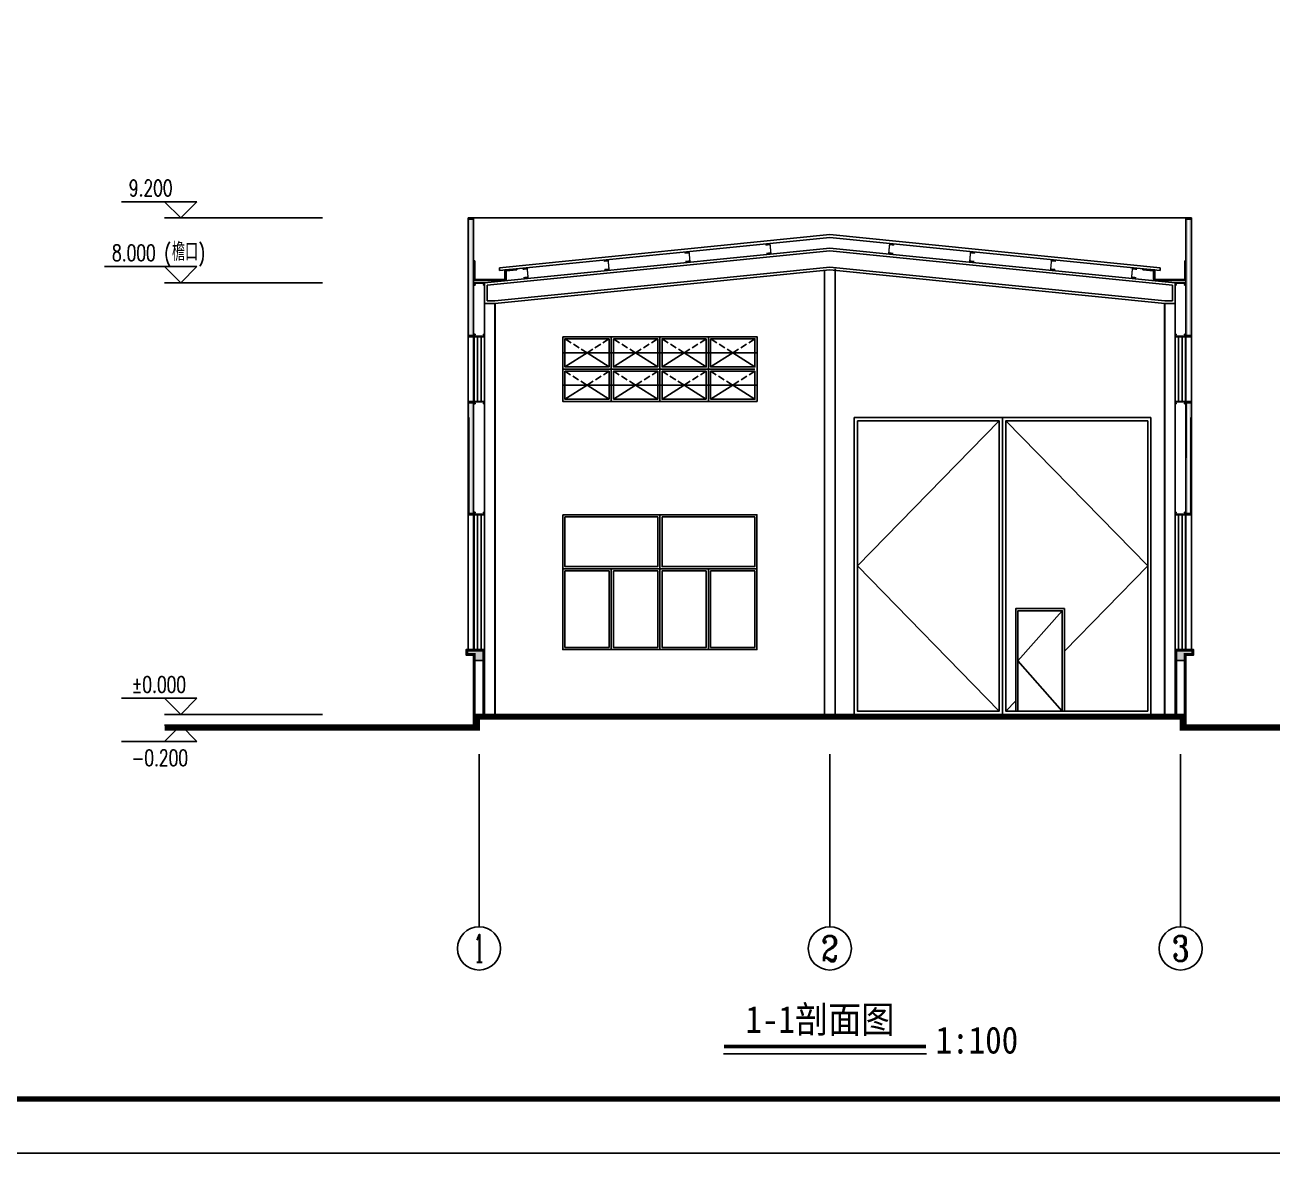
# Model space of a CAD drawing. Extents: x 4857502 to 7068445, y -422737 to 2032183.
# Drawn here: x 4888550 to 4911659, y -422737 to -401828 of the extents above; entities that cross this region are included whole.
import ezdxf
from ezdxf.enums import TextEntityAlignment as Align

# ---------------------------------------------------------------- set-up
doc = ezdxf.new("R2010")
doc.units = 0
doc.header["$LTSCALE"] = 1000
doc.header["$MEASUREMENT"] = 0
doc.linetypes.add('DASH', pattern=[0.35, 0.25, -0.1])
doc.layers.get('0').update_dxf_attribs({"linetype": 'CONTINUOUS'})
doc.layers.add('_0', color=7, linetype='CONTINUOUS', lineweight=25)
for name, color, linetype in [('AXIS', 3, 'CONTINUOUS'), ('AXIS_TEXT', 7, 'CONTINUOUS'), ('DIM_ELEV', 3, 'CONTINUOUS'), ('PUB_DIM', 3, 'CONTINUOUS'), ('PUB_HATCH', 8, 'CONTINUOUS'), ('PUB_TEXT', 7, 'CONTINUOUS'), ('PUB_TITLE', 4, 'CONTINUOUS'), ('PUB_WALL', 9, 'CONTINUOUS'), ('STAIR', 251, 'CONTINUOUS'), ('WALL', 251, 'CONTINUOUS'), ('WINDOW', 4, 'CONTINUOUS'), ('剖面', 233, 'CONTINUOUS'), ('图名', 15, 'CONTINUOUS'), ('建筑外轮廓', 11, 'CONTINUOUS')]:
    doc.layers.add(name, color=color, linetype=linetype)
doc.styles.add('_TCH_AXIS', font='COMPLEX', dxfattribs={"bigfont": 'GBCBIG'})
doc.styles.add('_TCH_DIM', font='SIMPLEX', dxfattribs={"bigfont": 'GBCBIG'})
doc.styles.add('COMPLEX', font='COMPLEX')
doc.styles.add('宋体', font='', dxfattribs={"width": 0.7})
doc.styles.get('宋体').set_extended_font_data('SimSun')

# ---------------------------------------------------------------- blocks, each defined once
blk = doc.blocks.new('A$C41676D77')
for p, q in [((0, 45), (0, 0)), ((10, 45), (0, 45)), ((10, 45), (20, 45)), ((10, 35), (10, 10)), ((10, 35), (20, 35)), ((180, 10), (10, 10)), ((20, 35), (20, 45)), ((180, 45), (170, 45)), ((170, 35), (170, 45)), ((180, 35), (170, 35)), ((190, 45), (180, 45)), ((180, 35), (180, 10)), ((190, 45), (190, 0)), ((190, 0), (0, 0))]:
    blk.add_line(p, q)
blk = doc.blocks.new('C-3015')
at = {"layer": 'PUB_HATCH', "linetype": 'DASH', "ltscale": 0.5}
for p, q in [((733687, 126065), (733277, 126325)), ((733687, 126065), (734097, 126325)), ((734587, 126065), (734177, 126325)), ((734587, 126065), (734997, 126325)), ((735487, 126065), (735077, 126325)), ((735487, 126065), (735897, 126325)), ((736387, 126065), (735977, 126325)), ((736387, 126065), (736797, 126325)), ((733277, 125725), (733687, 125465)), ((734097, 125725), (733687, 125465)), ((734177, 125725), (734587, 125465)), ((734997, 125725), (734587, 125465)), ((735077, 125725), (735487, 125465)), ((735897, 125725), (735487, 125465)), ((735977, 125725), (736387, 125465)), ((736797, 125725), (736387, 125465))]:
    blk.add_line(p, q, dxfattribs=at)
at = {"layer": 'PUB_HATCH'}
for p, q in [((736837, 126065), (733237, 126065)), ((733687, 126065), (733277, 125805)), ((733687, 126065), (734097, 125805)), ((734587, 126065), (734177, 125805)), ((734587, 126065), (734997, 125805)), ((735487, 126065), (735077, 125805)), ((735487, 126065), (735897, 125805)), ((736387, 126065), (735977, 125805)), ((736387, 126065), (736797, 125805)), ((736837, 125465), (733237, 125465)), ((733277, 125205), (733687, 125465)), ((734097, 125205), (733687, 125465)), ((734177, 125205), (734587, 125465)), ((734997, 125205), (734587, 125465)), ((735077, 125205), (735487, 125465)), ((735897, 125205), (735487, 125465)), ((735977, 125205), (736387, 125465)), ((736797, 125205), (736387, 125465))]:
    blk.add_line(p, q, dxfattribs=at)
at = {"layer": 'WINDOW', "color": 160}
for p, q in [((734137, 125165), (734137, 126365)), ((735037, 125165), (735037, 126365)), ((735937, 125165), (735937, 126365)), ((736797, 125765), (733237, 125765))]:
    blk.add_line(p, q, dxfattribs=at)
for points in [[(733237, 126365), (736837, 126365), (736837, 125165), (733237, 125165)], [(734097, 126325), (733277, 126325), (733277, 125805), (734097, 125805)], [(734177, 126325), (734997, 126325), (734997, 125805), (734177, 125805)], [(735897, 126325), (735077, 126325), (735077, 125805), (735897, 125805)], [(735977, 126325), (736797, 126325), (736797, 125805), (735977, 125805)], [(734097, 125205), (733277, 125205), (733277, 125725), (734097, 125725)], [(734177, 125205), (734997, 125205), (734997, 125725), (734177, 125725)], [(735897, 125205), (735077, 125205), (735077, 125725), (735897, 125725)], [(735977, 125205), (736797, 125205), (736797, 125725), (735977, 125725)]]:
    blk.add_lwpolyline(points, close=True, dxfattribs=at)
blk = doc.blocks.new('_AXISO')
blk.add_circle((0, 0), 0.5)
at = {"layer": 'AXIS_TEXT', "style": 'COMPLEX', "width": 1.041667}
blk.add_attdef('A', text='', height=0.56, dxfattribs=at).set_placement((-0.25, -0.28), (0.25, -0.28), align=Align.FIT)

msp = doc.modelspace()

# ---------------------------------------------------------------- hatches: boundary and pattern name
for points in [[(4902347.7, -405922.9, 0.4142136), (4902336.8, -405913.9), (4902282.1, -405918.9, -0.4142136), (4902271.2, -405909.9), (4902270.7, -405904.9, -0.4142136), (4902279.8, -405894), (4902359.4, -405886.7, -0.4142136), (4902370.3, -405895.7), (4902384.9, -406055.1, -0.4142136), (4902375.9, -406065.9), (4902296.2, -406073.3, -0.4142136), (4902285.4, -406064.2), (4902284.9, -406059.2, -0.4142136), (4902293.9, -406048.4), (4902348.7, -406043.3, 0.4142136), (4902357.8, -406032.5)], [(4904581.3, -405922.9, -0.4142136), (4904592.2, -405913.9), (4904647, -405918.9, 0.4142136), (4904657.8, -405909.9), (4904658.3, -405904.9, 0.4142136), (4904649.2, -405894), (4904569.6, -405886.7, 0.4142136), (4904558.7, -405895.7), (4904544.1, -406055.1, 0.4142136), (4904553.1, -406065.9), (4904632.8, -406073.3, 0.4142136), (4904643.7, -406064.2), (4904644.1, -406059.2, 0.4142136), (4904635.1, -406048.4), (4904580.3, -406043.3, -0.4142136), (4904571.3, -406032.5)], [(4899347.7, -406222.9, 0.4142136), (4899336.8, -406213.9), (4899282.1, -406218.9, -0.4142136), (4899271.2, -406209.9), (4899270.7, -406204.9, -0.4142136), (4899279.8, -406194), (4899359.4, -406186.7, -0.4142136), (4899370.3, -406195.7), (4899384.9, -406355.1, -0.4142136), (4899375.9, -406365.9), (4899296.2, -406373.3, -0.4142136), (4899285.4, -406364.2), (4899284.9, -406359.2, -0.4142136), (4899293.9, -406348.4), (4899348.7, -406343.3, 0.4142136), (4899357.8, -406332.5)], [(4900847.7, -406072.9, 0.4142136), (4900836.8, -406063.9), (4900782.1, -406068.9, -0.4142136), (4900771.2, -406059.9), (4900770.7, -406054.9, -0.4142136), (4900779.8, -406044), (4900859.4, -406036.7, -0.4142136), (4900870.3, -406045.7), (4900884.9, -406205.1, -0.4142136), (4900875.9, -406215.9), (4900796.2, -406223.3, -0.4142136), (4900785.4, -406214.2), (4900784.9, -406209.2, -0.4142136), (4900793.9, -406198.4), (4900848.7, -406193.3, 0.4142136), (4900857.8, -406182.5)], [(4906081.3, -406072.9, -0.4142136), (4906092.2, -406063.9), (4906147, -406068.9, 0.4142136), (4906157.8, -406059.9), (4906158.3, -406054.9, 0.4142136), (4906149.2, -406044), (4906069.6, -406036.7, 0.4142136), (4906058.7, -406045.7), (4906044.1, -406205.1, 0.4142136), (4906053.1, -406215.9), (4906132.8, -406223.3, 0.4142136), (4906143.7, -406214.2), (4906144.1, -406209.2, 0.4142136), (4906135.1, -406198.4), (4906080.3, -406193.3, -0.4142136), (4906071.3, -406182.5)], [(4907581.3, -406222.9, -0.4142136), (4907592.2, -406213.9), (4907647, -406218.9, 0.4142136), (4907657.8, -406209.9), (4907658.3, -406204.9, 0.4142136), (4907649.2, -406194), (4907569.6, -406186.7, 0.4142136), (4907558.7, -406195.7), (4907544.1, -406355.1, 0.4142136), (4907553.1, -406365.9), (4907632.8, -406373.3, 0.4142136), (4907643.7, -406364.2), (4907644.1, -406359.2, 0.4142136), (4907635.1, -406348.4), (4907580.3, -406343.3, -0.4142136), (4907571.3, -406332.5)], [(4897847.7, -406372.9, 0.4142136), (4897836.8, -406363.9), (4897782.1, -406368.9, -0.4142136), (4897771.2, -406359.9), (4897770.7, -406354.9, -0.4142136), (4897779.8, -406344), (4897859.4, -406336.7, -0.4142136), (4897870.3, -406345.7), (4897884.9, -406505.1, -0.4142136), (4897875.9, -406515.9), (4897796.2, -406523.3, -0.4142136), (4897785.4, -406514.2), (4897784.9, -406509.2, -0.4142136), (4897793.9, -406498.4), (4897848.7, -406493.3, 0.4142136), (4897857.8, -406482.5)], [(4909081.3, -406372.9, -0.4142136), (4909092.2, -406363.9), (4909147, -406368.9, 0.4142136), (4909157.8, -406359.9), (4909158.3, -406354.9, 0.4142136), (4909149.2, -406344), (4909069.6, -406336.7, 0.4142136), (4909058.7, -406345.7), (4909044.1, -406505.1, 0.4142136), (4909053.1, -406515.9), (4909132.8, -406523.3, 0.4142136), (4909143.7, -406514.2), (4909144.1, -406509.2, 0.4142136), (4909135.1, -406498.4), (4909080.3, -406493.3, -0.4142136), (4909071.3, -406482.5)], [(4897064.8, -413406.2), (4897064.8, -413606.2), (4896864.8, -413606.2), (4896864.8, -413506.2), (4896724.8, -413506.2), (4896724.8, -413406.2)], [(4909864.2, -413406.2), (4909864.2, -413606.2), (4910064.2, -413606.2), (4910064.2, -413506.2), (4910204.2, -413506.2), (4910204.2, -413406.2)]]:
    msp.add_hatch(color=256).paths.add_polyline_path(points)
at = {"layer": 'PUB_WALL'}
for points in [[(4896764.8, -407606.2), (4896764.8, -405405.7), (4896804.8, -405405.7), (4896804.8, -407606.2)], [(4896764.8, -405405.7), (4896864.8, -405405.7), (4896864.8, -405445.7), (4896764.8, -405445.7)], [(4896864.8, -407606.2), (4896864.8, -405405.7), (4896824.8, -405405.7), (4896824.8, -407606.2)], [(4910064.2, -407606.2), (4910064.2, -405405.7), (4910104.2, -405405.7), (4910104.2, -407606.2)], [(4910064.2, -405405.7), (4910164.2, -405405.7), (4910164.2, -405445.7), (4910064.2, -405445.7)], [(4910164.2, -407606.2), (4910164.2, -405405.7), (4910124.2, -405405.7), (4910124.2, -407606.2)], [(4896764.8, -407606.2), (4896864.8, -407606.2), (4896864.8, -407566.2), (4896764.8, -407566.2)], [(4910064.2, -407606.2), (4910164.2, -407606.2), (4910164.2, -407566.2), (4910064.2, -407566.2)], [(4896764.8, -410906.2), (4896764.4, -408806.2), (4896804.4, -408806.2), (4896804.8, -410906.2)], [(4896764.4, -408806.2), (4896864.4, -408806.2), (4896864.4, -408846.2), (4896764.4, -408846.2)], [(4896864.8, -410906.2), (4896864.4, -408806.2), (4896824.4, -408806.2), (4896824.8, -410906.2)], [(4910064.2, -410906.2), (4910064.6, -408806.2), (4910104.6, -408806.2), (4910104.2, -410906.2)], [(4910064.6, -408806.2), (4910164.6, -408806.2), (4910164.6, -408846.2), (4910064.6, -408846.2)], [(4910164.2, -410906.2), (4910164.6, -408806.2), (4910124.6, -408806.2), (4910124.2, -410906.2)], [(4896764.8, -410906.2), (4896864.8, -410906.2), (4896864.8, -410866.2), (4896764.8, -410866.2)], [(4910064.2, -410906.2), (4910164.2, -410906.2), (4910164.2, -410866.2), (4910064.2, -410866.2)]]:
    msp.add_hatch(color=256, dxfattribs=at).paths.add_polyline_path(points)

# ---------------------------------------------------------------- linework, layer by layer
for p, q in [((4896774.8, -407606.2), (4896774.8, -407579.9)), ((4896774.8, -407606.2), (4896774.8, -407579.9)), ((4910154.2, -407606.2), (4910154.2, -407579.9)), ((4910154.2, -407606.2), (4910154.2, -407579.9)), ((4896775.2, -410279.9), (4896775.2, -409106.2)), ((4896775.2, -410279.9), (4896775.2, -409106.2)), ((4910153.8, -410279.9), (4910153.8, -409106.2)), ((4910153.8, -410279.9), (4910153.8, -409106.2)), ((4897065.2, -413406.2), (4897065.2, -410906.2)), ((4909863.8, -413406.2), (4909863.8, -410906.2)), ((4896774.8, -413406.2), (4896774.8, -413426.2)), ((4896774.8, -413406.2), (4896774.8, -413426.2)), ((4910154.2, -413406.2), (4910154.2, -413426.2)), ((4910154.2, -413406.2), (4910154.2, -413426.2))]:
    msp.add_line(p, q)
for points in [[(4896724.8, -413406.2), (4896724.8, -413506.2), (4896864.8, -413506.2), (4896864.8, -413606.2), (4897064.8, -413606.2), (4897064.8, -413406.2), (4896724.8, -413406.2)], [(4896724.8, -413406.2), (4896724.8, -413506.2), (4896864.8, -413506.2), (4896864.8, -413606.2), (4897064.8, -413606.2), (4897064.8, -413406.2), (4896724.8, -413406.2)], [(4910204.2, -413406.2), (4910204.2, -413506.2), (4910064.2, -413506.2), (4910064.2, -413606.2), (4909864.2, -413606.2), (4909864.2, -413406.2), (4910204.2, -413406.2)], [(4910204.2, -413406.2), (4910204.2, -413506.2), (4910064.2, -413506.2), (4910064.2, -413606.2), (4909864.2, -413606.2), (4909864.2, -413406.2), (4910204.2, -413406.2)], [(4891136.8, -414806.2), (4896884.8, -414806.2), (4896884.8, -414606.2), (4903464.5, -414606.2)], [(4915792.2, -414806.2), (4910044.2, -414806.2), (4910044.2, -414606.2), (4903464.5, -414606.2)]]:
    msp.add_lwpolyline(points)
at = {"const_width": 100}
for points in [[(4891136.8, -414856.2), (4896934.8, -414856.2), (4896934.8, -414656.2), (4903464.5, -414656.2)], [(4915792.2, -414856.2), (4909994.2, -414856.2), (4909994.2, -414656.2), (4903464.5, -414656.2)]]:
    msp.add_lwpolyline(points, dxfattribs=at)
at = {"layer": '_0'}
for points in [[(4896764.8, -405403.7), (4896764.8, -413406.2)], [(4910164.2, -405403.7), (4910164.2, -413406.2)], [(4903364.8, -406368.2), (4903364.8, -414606.2)], [(4903564.8, -406348.2), (4903564.8, -414606.2)], [(4896864.8, -407606.2), (4896864.8, -413406.2)], [(4910064.2, -407606.2), (4910064.2, -413406.2)]]:
    msp.add_lwpolyline(points, dxfattribs=at)
at = {"layer": 'AXIS', "color": 0}
for p, q in [((4896964.8, -415344.5), (4896964.8, -418544.5)), ((4903464.8, -415344.5), (4903464.8, -418544.5)), ((4909964.8, -415344.5), (4909964.8, -418544.5))]:
    msp.add_line(p, q, dxfattribs=at)
at = {"layer": 'DIM_ELEV'}
for p, q in [((4891736.8, -405103.7), (4890337.9, -405103.7)), ((4891436.8, -405403.7), (4891136.8, -405103.7)), ((4891436.8, -405403.7), (4891736.8, -405103.7)), ((4892136.8, -405403.7), (4891136.8, -405403.7)), ((4891736.8, -406306.2), (4890025.9, -406306.2)), ((4891436.8, -406606.2), (4891136.8, -406306.2)), ((4891436.8, -406606.2), (4891736.8, -406306.2)), ((4892136.8, -406606.2), (4891136.8, -406606.2)), ((4891736.8, -414306.2), (4890337.9, -414306.2)), ((4891436.8, -414606.2), (4891136.8, -414306.2)), ((4891436.8, -414606.2), (4891736.8, -414306.2)), ((4892565.4, -414606.2), (4891136.8, -414606.2)), ((4891436.8, -414806.2), (4891136.8, -415106.2)), ((4892136.8, -414806.2), (4891136.8, -414806.2)), ((4891436.8, -414806.2), (4891736.8, -415106.2)), ((4891736.8, -415106.2), (4890337.9, -415106.2))]:
    msp.add_line(p, q, dxfattribs=at)
at = {"layer": 'PUB_DIM'}
for p, q in [((4894063.3, -405405.7), (4891136.8, -405405.7)), ((4894063.3, -406606.2), (4891136.8, -406606.2)), ((4894063.3, -414606.2), (4891136.8, -414606.2))]:
    msp.add_line(p, q, dxfattribs=at)
at = {"layer": 'PUB_TITLE', "color": 4}
msp.add_lwpolyline([(4857507.2, -422737.3), (4941607.2, -422737.3), (4941607.2, -363337.3), (4857507.2, -363337.3)], close=True, dxfattribs=at)
at = {"layer": 'PUB_TITLE', "color": 4, "const_width": 100}
msp.add_lwpolyline([(4860007.2, -421737.3), (4940607.2, -421737.3), (4940607.2, -364337.3), (4860007.2, -364337.3)], close=True, dxfattribs=at)
at = {"layer": 'STAIR', "color": 5}
for p, q in [((4903464.5, -405405.7), (4896764.8, -405405.7)), ((4903464.5, -405405.7), (4910164.2, -405405.7)), ((4903464.5, -405715), (4897344.8, -406326.9)), ((4903464.5, -405765.2), (4897344.8, -406377.2)), ((4903464.5, -405715), (4909584.2, -406326.9)), ((4903464.5, -405765.2), (4909584.2, -406377.2)), ((4903464.5, -405966.2), (4897064.8, -406606.2)), ((4903464.5, -406016.5), (4897114.8, -406651.4)), ((4903464.5, -405966.2), (4909864.2, -406606.2)), ((4903464.5, -406016.5), (4909814.2, -406651.4)), ((4903464.5, -406317.9), (4897255.2, -406938.9)), ((4903464.5, -406368.2), (4897257.7, -406988.9)), ((4897344.8, -406326.9), (4897344.8, -406377.2)), ((4903464.5, -406317.9), (4909673.8, -406938.9)), ((4903464.5, -406368.2), (4909671.3, -406988.9)), ((4909584.2, -406326.9), (4909584.2, -406377.2)), ((4897114.8, -406651.4), (4897114.8, -406927.9)), ((4897114.8, -406651.4), (4897114.8, -406938.9)), ((4909814.2, -406651.4), (4909814.2, -406927.9)), ((4909814.2, -406651.4), (4909814.2, -406938.9)), ((4897114.4, -406938.9), (4897255.2, -406938.9)), ((4909814.7, -406938.9), (4909673.8, -406938.9)), ((4897064.4, -406988.9), (4897257.7, -406988.9)), ((4909864.7, -406988.9), (4909671.3, -406988.9))]:
    msp.add_line(p, q, dxfattribs=at)
for points in [[(4897255.2, -406988.9), (4897255.2, -414606.2)], [(4897264.8, -406988.2), (4897264.8, -414606.2)], [(4909664.2, -406988.2), (4909664.2, -414606.2)], [(4909673.8, -406988.9), (4909673.8, -414606.2)]]:
    msp.add_lwpolyline(points, dxfattribs=at)
at = {"layer": 'WALL'}
for p, q in [((4896764.8, -407606.2), (4896764.8, -405405.7)), ((4896764.8, -405405.7), (4896864.8, -405405.7)), ((4896864.8, -407606.2), (4896864.8, -405405.7)), ((4910064.2, -407606.2), (4910064.2, -405405.7)), ((4910064.2, -405405.7), (4910164.2, -405405.7)), ((4910164.2, -407606.2), (4910164.2, -405405.7)), ((4896874.8, -407606.2), (4896764.8, -407606.2)), ((4896764.8, -407606.2), (4896864.8, -407606.2)), ((4896874.8, -407606.2), (4896774.8, -407606.2)), ((4910054.2, -407606.2), (4910154.2, -407606.2)), ((4910054.2, -407606.2), (4910164.2, -407606.2)), ((4910064.2, -407606.2), (4910164.2, -407606.2)), ((4896764.8, -410906.2), (4896764.4, -408806.2)), ((4896764.4, -408806.2), (4896864.4, -408806.2)), ((4896864.8, -410906.2), (4896864.4, -408806.2)), ((4910064.2, -410906.2), (4910064.6, -408806.2)), ((4910064.6, -408806.2), (4910164.6, -408806.2)), ((4910164.2, -410906.2), (4910164.6, -408806.2)), ((4896775.2, -410906.2), (4896775.2, -409106.2)), ((4896775.2, -410906.2), (4896775.2, -409106.2)), ((4910153.8, -410906.2), (4910153.8, -409106.2)), ((4910153.8, -410906.2), (4910153.8, -409106.2)), ((4896764.8, -410906.2), (4896864.8, -410906.2)), ((4910064.2, -410906.2), (4910164.2, -410906.2)), ((4896874.8, -413406.2), (4896774.8, -413406.2)), ((4896874.8, -413406.2), (4896774.8, -413406.2)), ((4910054.2, -413406.2), (4910154.2, -413406.2)), ((4910054.2, -413406.2), (4910154.2, -413406.2))]:
    msp.add_line(p, q, dxfattribs=at)
for points in [[(4897064.8, -414606.2), (4897064.8, -413406.2), (4896724.8, -413406.2), (4896724.8, -413506.2), (4896864.8, -413506.2), (4896864.8, -414806.2)], [(4897064.8, -414606.2), (4897064.8, -413406.2), (4896724.8, -413406.2), (4896724.8, -413506.2), (4896864.8, -413506.2), (4896864.8, -414806.2)], [(4909864.2, -414606.2), (4909864.2, -413406.2), (4910204.2, -413406.2), (4910204.2, -413506.2), (4910064.2, -413506.2), (4910064.2, -414806.2)], [(4909864.2, -414606.2), (4909864.2, -413406.2), (4910204.2, -413406.2), (4910204.2, -413506.2), (4910064.2, -413506.2), (4910064.2, -414806.2)]]:
    msp.add_lwpolyline(points, dxfattribs=at)
at = {"layer": 'WALL', "const_width": 40}
for points in [[(4897044.8, -414606.2), (4897044.8, -413426.2), (4896744.8, -413426.2), (4896744.8, -413486.2), (4896884.8, -413486.2), (4896884.8, -414806.2)], [(4897044.8, -414606.2), (4897044.8, -413426.2), (4896744.8, -413426.2), (4896744.8, -413486.2), (4896884.8, -413486.2), (4896884.8, -414806.2)], [(4909884.2, -414606.2), (4909884.2, -413426.2), (4910184.2, -413426.2), (4910184.2, -413486.2), (4910044.2, -413486.2), (4910044.2, -414806.2)], [(4909884.2, -414606.2), (4909884.2, -413426.2), (4910184.2, -413426.2), (4910184.2, -413486.2), (4910044.2, -413486.2), (4910044.2, -414806.2)]]:
    msp.add_lwpolyline(points, dxfattribs=at)
at = {"layer": 'WINDOW'}
for p, q in [((4896874.8, -407606.2), (4896874.8, -408806.2)), ((4896874.8, -407606.2), (4896874.8, -408806.2)), ((4896934.8, -407606.2), (4896934.8, -408806.2)), ((4896934.8, -407606.2), (4896934.8, -408806.2)), ((4897004.8, -407606.2), (4897004.8, -408806.2)), ((4897004.8, -407606.2), (4897004.8, -408806.2)), ((4897064.4, -407606.2), (4897064.4, -408806.2)), ((4909864.6, -407606.2), (4909864.6, -408806.2)), ((4909924.2, -407606.2), (4909924.2, -408806.2)), ((4909924.2, -407606.2), (4909924.2, -408806.2)), ((4909994.2, -407606.2), (4909994.2, -408806.2)), ((4909994.2, -407606.2), (4909994.2, -408806.2)), ((4910054.2, -407606.2), (4910054.2, -408806.2)), ((4910054.2, -407606.2), (4910054.2, -408806.2)), ((4903914.5, -409106.2), (4909414.5, -409106.2)), ((4903914.5, -414606.2), (4903914.5, -409106.2)), ((4906664.5, -409106.2), (4906664.5, -414606.2)), ((4909414.5, -409106.2), (4909414.5, -414606.2)), ((4896875.2, -410906.2), (4896875.2, -413406.2)), ((4896935.2, -410906.2), (4896935.2, -413406.2)), ((4897005.2, -410906.2), (4897005.2, -413406.2)), ((4897064.8, -410906.2), (4897064.8, -413406.2)), ((4909864.2, -410906.2), (4909864.2, -413406.2)), ((4909923.8, -410906.2), (4909923.8, -413406.2)), ((4909993.8, -410906.2), (4909993.8, -413406.2)), ((4910053.8, -410906.2), (4910053.8, -413406.2))]:
    msp.add_line(p, q, dxfattribs=at)
at = {"layer": 'WINDOW', "color": 160}
for p, q in [((4900314.8, -411906.2), (4898514.8, -411906.2)), ((4899414.8, -413406.2), (4899414.8, -411906.2)), ((4902114.8, -411906.2), (4900314.8, -411906.2)), ((4901214.8, -413406.2), (4901214.8, -411906.2))]:
    msp.add_line(p, q, dxfattribs=at)
at = {"layer": 'WINDOW'}
for points in [[(4906604.5, -409166.2), (4903974.5, -411856.2), (4906604.5, -414546.2)], [(4906724.5, -409166.2), (4909354.5, -411856.2), (4907810.3, -413435.6)], [(4906910.3, -414546.2), (4906910.3, -412646.2), (4907810.3, -412646.2), (4907810.3, -414546.2)], [(4907770.3, -412686.2), (4906950.3, -413616.2), (4907770.3, -414546.2)], [(4906950.3, -414546.2), (4906950.3, -412686.2), (4907770.3, -412686.2), (4907770.3, -414546.2)], [(4906910.3, -414356.1), (4906724.5, -414546.2)]]:
    msp.add_lwpolyline(points, dxfattribs=at)
for points in [[(4903974.5, -409166.2), (4906604.5, -409166.2), (4906604.5, -414546.2), (4903974.5, -414546.2)], [(4909354.5, -409166.2), (4906724.5, -409166.2), (4906724.5, -414546.2), (4909354.5, -414546.2)]]:
    msp.add_lwpolyline(points, close=True, dxfattribs=at)
at = {"layer": 'WINDOW', "color": 160}
for points in [[(4898514.8, -410906.2), (4900314.8, -410906.2), (4900314.8, -413406.2), (4898514.8, -413406.2)], [(4898554.8, -410946.2), (4900274.8, -410946.2), (4900274.8, -411866.2), (4898554.8, -411866.2)], [(4900314.8, -410906.2), (4902114.8, -410906.2), (4902114.8, -413406.2), (4900314.8, -413406.2)], [(4900354.8, -410946.2), (4902074.8, -410946.2), (4902074.8, -411866.2), (4900354.8, -411866.2)], [(4899374.8, -411946.2), (4898554.8, -411946.2), (4898554.8, -413366.2), (4899374.8, -413366.2)], [(4899454.8, -411946.2), (4900274.8, -411946.2), (4900274.8, -413366.2), (4899454.8, -413366.2)], [(4901174.8, -411946.2), (4900354.8, -411946.2), (4900354.8, -413366.2), (4901174.8, -413366.2)], [(4901254.8, -411946.2), (4902074.8, -411946.2), (4902074.8, -413366.2), (4901254.8, -413366.2)]]:
    msp.add_lwpolyline(points, close=True, dxfattribs=at)
at = {"layer": '剖面'}
for p, q in [((4896884.8, -406201.2), (4896864.8, -406201.2)), ((4896864.8, -406201.2), (4896864.8, -406566.4)), ((4896884.8, -406201.2), (4896864.8, -406201.2)), ((4896864.8, -406201.2), (4896864.8, -406566.4)), ((4896884.8, -406201.2), (4896884.8, -406546.4)), ((4896884.8, -406201.2), (4896884.8, -406546.4)), ((4910044.2, -406201.2), (4910044.2, -406546.4)), ((4910044.2, -406201.2), (4910064.2, -406201.2)), ((4910044.2, -406201.2), (4910044.2, -406546.4)), ((4910044.2, -406201.2), (4910064.2, -406201.2)), ((4910064.2, -406201.2), (4910064.2, -406566.4)), ((4910064.2, -406201.2), (4910064.2, -406566.4)), ((4897444.8, -406368), (4897664.2, -406346)), ((4897444.8, -406368), (4897664.2, -406346)), ((4897444.8, -406368), (4897444.8, -406546.4)), ((4897444.8, -406368), (4897444.8, -406546.4)), ((4897464.8, -406386.1), (4897666.2, -406365.9)), ((4897464.8, -406386.1), (4897666.2, -406365.9)), ((4897464.8, -406386.1), (4897464.8, -406566.4)), ((4897464.8, -406386.1), (4897464.8, -406566.4)), ((4897666.2, -406365.9), (4897664.2, -406346)), ((4897666.2, -406365.9), (4897664.2, -406346)), ((4909262.8, -406365.9), (4909264.8, -406346)), ((4909262.8, -406365.9), (4909264.8, -406346)), ((4909464.2, -406386.1), (4909262.8, -406365.9)), ((4909464.2, -406386.1), (4909262.8, -406365.9)), ((4909484.2, -406368), (4909264.8, -406346)), ((4909484.2, -406368), (4909264.8, -406346)), ((4909464.2, -406386.1), (4909464.2, -406566.4)), ((4909464.2, -406386.1), (4909464.2, -406566.4)), ((4909484.2, -406368), (4909484.2, -406546.4)), ((4909484.2, -406368), (4909484.2, -406546.4)), ((4897464.8, -406566.4), (4896864.8, -406566.4)), ((4897464.8, -406566.4), (4896864.8, -406566.4)), ((4897444.8, -406546.4), (4896884.8, -406546.4)), ((4897444.8, -406546.4), (4896884.8, -406546.4)), ((4909464.2, -406566.4), (4910064.2, -406566.4)), ((4909464.2, -406566.4), (4910064.2, -406566.4)), ((4909484.2, -406546.4), (4910044.2, -406546.4)), ((4909484.2, -406546.4), (4910044.2, -406546.4))]:
    msp.add_line(p, q, dxfattribs=at)
at = {"layer": '图名'}
msp.add_line((4901491.6, -420895.6), (4905254.7, -420895.6), dxfattribs=at)
at = {"layer": '图名', "const_width": 70}
msp.add_lwpolyline([(4901501.4, -420762.4), (4905244.9, -420762.4)], dxfattribs=at)
at = {"layer": '建筑外轮廓', "color": 11}
for points in [[(4897064.8, -407006.7), (4897064.8, -406606.2)], [(4897065.2, -413406.2), (4897064.8, -406606.2)], [(4909863.8, -413406.2), (4909864.2, -406606.2)], [(4909864.2, -407006.7), (4909864.2, -406606.2)], [(4896775.9, -409106.2), (4896775.9, -410806.2)], [(4896775.9, -409106.2), (4896775.9, -410806.2)], [(4910153.1, -409106.2), (4910153.1, -410806.2)], [(4910153.1, -409106.2), (4910153.1, -410806.2)]]:
    msp.add_lwpolyline(points, dxfattribs=at)

# ---------------------------------------------------------------- block references
at = {"rotation": 180}
for p in [(4897064.8, -406606.2), (4897064.8, -406606.2), (4897064.4, -408806.2)]:
    msp.add_blockref('A$C41676D77', p, dxfattribs=at)
at = {"xscale": -1, "rotation": 180}
for p in [(4909864.2, -406606.2), (4909864.2, -406606.2), (4909864.6, -408806.2)]:
    msp.add_blockref('A$C41676D77', p, dxfattribs=at)
at = {"xscale": -1}
for p in [(4897064.4, -407606.2), (4897064.8, -407606.2), (4897064.8, -410906.2), (4897064.8, -410906.2)]:
    msp.add_blockref('A$C41676D77', p, dxfattribs=at)
for name, p in [('C-3015', (4165278.2, -533970.8)), ('A$C41676D77', (4909864.2, -407606.2)), ('A$C41676D77', (4909864.6, -407606.2)), ('A$C41676D77', (4909864.2, -410906.2)), ('A$C41676D77', (4909864.2, -410906.2))]:
    msp.add_blockref(name, p)
at = {"layer": 'AXIS', "color": 0}
ref = msp.add_blockref('_AXISO', (4896964.8, -418944.5), dxfattribs=dict(at, xscale=800, yscale=800, zscale=800))
ref.add_attrib('A', '1', dxfattribs={"layer": 'AXIS_TEXT', "color": 0, "height": 514.7, "style": '_TCH_AXIS'}).set_placement((4896854.5, -419201.8), (4897075.1, -419201.8), align=Align.FIT)
ref = msp.add_blockref('_AXISO', (4903464.8, -418944.5), dxfattribs=dict(at, xscale=800, yscale=800, zscale=800))
ref.add_attrib('A', '2', dxfattribs={"layer": 'AXIS_TEXT', "color": 0, "height": 465.9, "style": '_TCH_AXIS'}).set_placement((4903309.5, -419177.5), (4903620.1, -419177.5), align=Align.FIT)
ref = msp.add_blockref('_AXISO', (4909964.8, -418944.5), dxfattribs=dict(at, xscale=800, yscale=800, zscale=800))
ref.add_attrib('A', '3', dxfattribs={"layer": 'AXIS_TEXT', "color": 0, "height": 465.9, "style": '_TCH_AXIS'}).set_placement((4909809.5, -419177.5), (4910120.1, -419177.5), align=Align.FIT)

# ---------------------------------------------------------------- texts
at = {"layer": 'PUB_TEXT', "style": '_TCH_DIM', "width": 0.705882}
for s, p in [('9.200', (4890475.9, -404998.7)), ('8.000', (4890163.9, -406201.2)), ('(', (4891133.9, -406201.2)), (')', (4891765.4, -406201.2)), ('%%P0.000', (4890527.9, -414201.2)), ('-0.200', (4890527.9, -415561.2))]:
    msp.add_text(s, height=297.5, dxfattribs=at).set_placement(p)
at = {"layer": 'PUB_TEXT', "style": '_TCH_DIM'}
msp.add_text('檐口', height=337.59, dxfattribs=at).set_placement((4891273.9, -406201.2))
at = {"layer": '图名', "style": '宋体', "width": 0.9}
for s, p in [('1-1剖面图', (4901901.6, -420510.1)), ('1:100', (4905424.8, -420892.5))]:
    msp.add_text(s, height=500, dxfattribs=at).set_placement(p)

doc.saveas('drawing.dxf')
